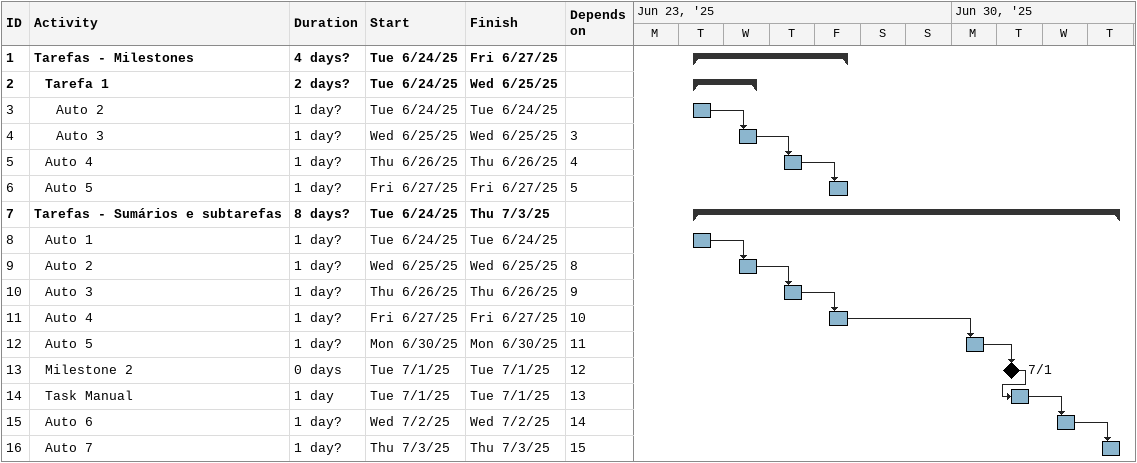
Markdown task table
| ID | Level | Task | Duration | Start | Finish | Predecessors |
|---|---|---|---|---|---|---|
| 1 | 1 | **Tarefas - Milestones** | 4d? | 2025-06-24 | 2025-06-27 |  |
| 2 | 2 | **Tarefa 1** | 2d? | 2025-06-24 | 2025-06-25 |  |
| 3 | 3 | Auto 2 | 1d? | 2025-06-24 | 2025-06-24 |  |
| 4 | 3 | Auto 3 | 1d? | 2025-06-25 | 2025-06-25 | 3 |
| 5 | 2 | Auto 4 | 1d? | 2025-06-26 | 2025-06-26 | 4 |
| 6 | 2 | Auto 5 | 1d? | 2025-06-27 | 2025-06-27 | 5 |
| 7 | 1 | **Tarefas - Sumários e subtarefas** | 8d? | 2025-06-24 | 2025-07-03 |  |
| 8 | 2 | Auto 1 | 1d? | 2025-06-24 | 2025-06-24 |  |
| 9 | 2 | Auto 2 | 1d? | 2025-06-25 | 2025-06-25 | 8 |
| 10 | 2 | Auto 3 | 1d? | 2025-06-26 | 2025-06-26 | 9 |
| 11 | 2 | Auto 4 | 1d? | 2025-06-27 | 2025-06-27 | 10 |
| 12 | 2 | Auto 5 | 1d? | 2025-06-30 | 2025-06-30 | 11 |
| 13 | 2 | Milestone 2 | 0d | 2025-07-01 | 2025-07-01 | 12 |
| 14 | 2 | Task Manual | 1d | 2025-07-01 | 2025-07-01 | 13 |
| 15 | 2 | Auto 6 | 1d? | 2025-07-02 | 2025-07-02 | 14 |
| 16 | 2 | Auto 7 | 1d? | 2025-07-03 | 2025-07-03 | 15 |
